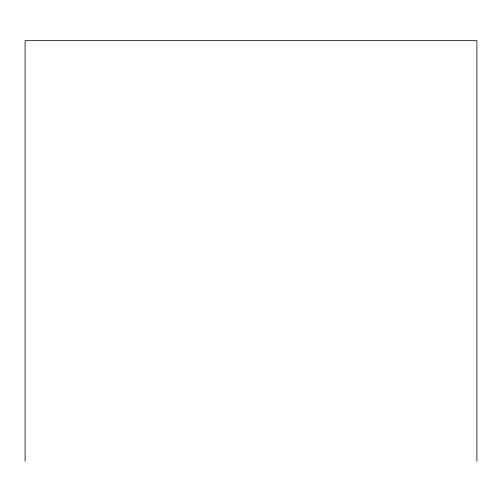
<?xml version="1.0" encoding="UTF-8"?>
<svg xmlns="http://www.w3.org/2000/svg" width="502" height="502" viewBox="0 0 502 502"><rect width="100%" height="100%" fill="white"/><g stroke="black" fill="none" stroke-linecap="round" stroke-linejoin="round"><path stroke-width="0.75" d="M476.9 461.332L476.9 40.668L25.1 40.668L25.1 461.332"/></g></svg>
